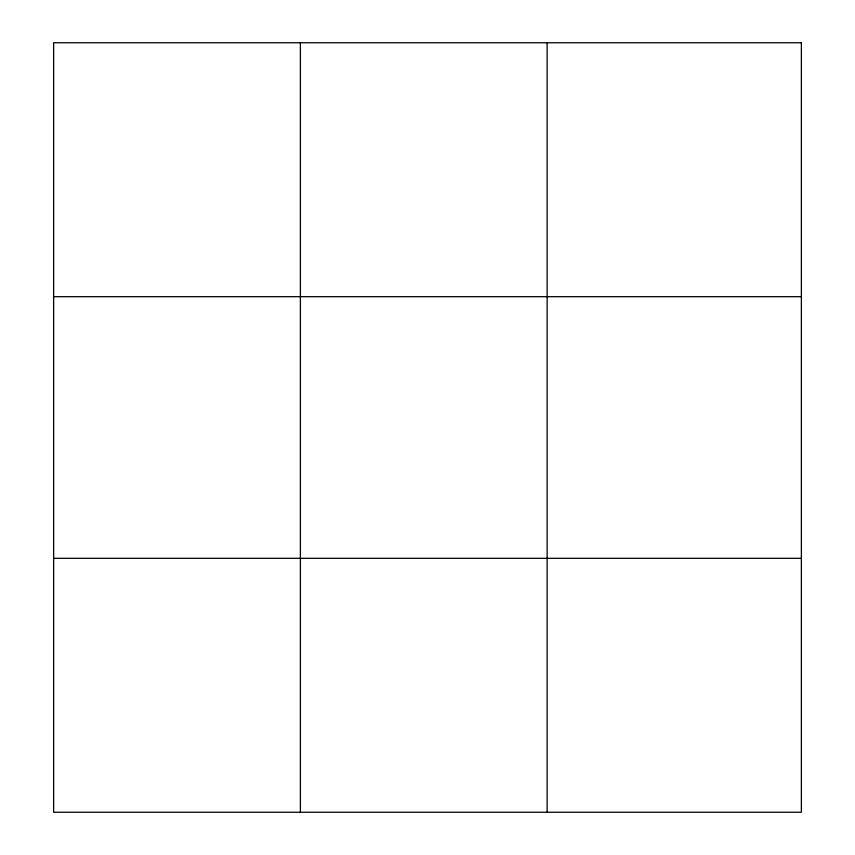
<?xml version="1.0" encoding="UTF-8"?>
<svg xmlns="http://www.w3.org/2000/svg" width="855" height="855" viewBox="0 0 855 855"><rect width="100%" height="100%" fill="white"/><g stroke="black" fill="none" stroke-linecap="round" stroke-linejoin="round"><path stroke-width="1.28" d="M300.383 42.75L300.383 812.25M547.136 42.75L547.136 812.25M53.63 296.685L801.37 296.685M53.63 558.315L801.37 558.315M801.37 42.75L801.37 812.25L53.63 812.25L53.63 42.75L801.37 42.75"/></g></svg>
